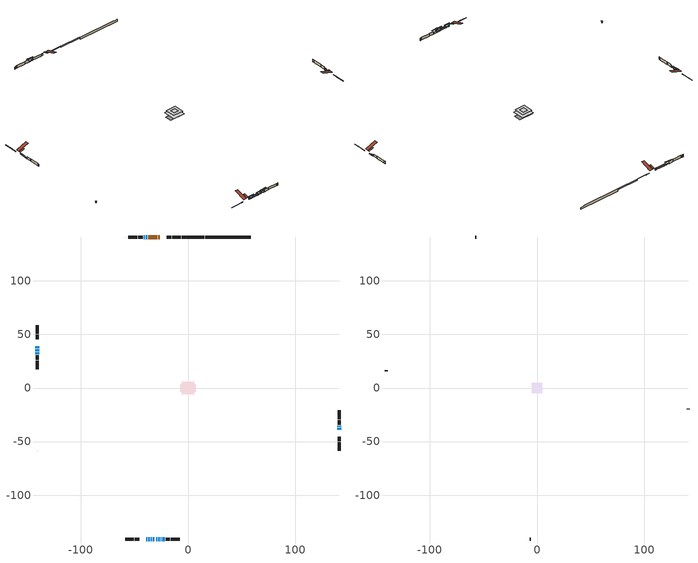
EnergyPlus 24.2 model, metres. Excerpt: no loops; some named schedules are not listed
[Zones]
conditioned space
 floor outside (Floor1 construction): -0.57,-0.57 -0.57,0.57 0.57,0.57 0.57,-0.57 z0.84
 floor adiabatic (Floor4 construction): -3.21,-3.21 -3.21,3.21 3.21,3.21 3.21,-3.21 z0.84
 floor adiabatic (AdiabaticFloorConstruction): -5.95,-5.95 -5.95,5.95 5.95,5.95 5.95,-5.95 z0.84
 floor foundation (Slab1 construction): -7.09,-3.51 -7.09,3.51 7.09,3.51 7.09,-3.51 z-1.73
 floor foundation (Slab2 construction): -3.21,-3.21 -3.21,3.21 3.21,3.21 3.21,-3.21 z0
 wall outside (RimJoist1 construction): -6.88,140.93 -14.83,140.93 / -58.38,-140.93 -50.43,-140.93 / -140.93,58.38 -140.93,50.43 / 140.93,-58.38 140.93,-50.43 z0.84:1.14
 wall outside (RimJoist2 construction): -15.75,140.93 -19.7,140.93 / -49.5,-140.93 -45.56,-140.93 / -140.93,49.5 -140.93,45.56 / 140.93,-49.5 140.93,-45.56 z0.84:1.14
 wall outside (AdiabaticWallConstruction 1): -26.48,140.93 -27.59,140.93 / -28.52,140.93 -37.23,140.93 z0.84:2.87
 wall outside (AdiabaticWallConstruction): -38.78,-140.93 -38.24,-140.93 / -30.57,-140.93 -30.39,-140.93 z0.84:2.06; -37.31,-140.93 -35.71,-140.93 / -25.29,-140.93 -24.76,-140.93 z0.84:1.73; 140.93,-38.78 140.93,-36.95 / -40.45,140.93 -41.42,140.93 z0.84:1.3; 140.93,-36.02 140.93,-35.2 z0.84:1.96; -38.15,140.93 -39.53,140.93 z0.84:1.68; -34.78,-140.93 -33.69,-140.93 z0.84:2.19; -32.76,-140.93 -31.49,-140.93 z0.84:2.67; -29.46,-140.93 -28.67,-140.93 z0.84:2.29; -27.75,-140.93 -26.22,-140.93 z0.84:1.45; -58.37,140.93 -58.75,140.55 / -140.93,-58.37 -140.55,-58.75 z0.84:2.24; -140.93,38.78 -140.93,36.89 / -140.93,35.97 -140.93,34.24 z0.84:2.26; -140.93,33.31 -140.93,31.53 z0.84:1.7; -23.83,-140.93 -21.8,-140.93 z0.84:2.47
 wall outside (Wall1 construction): -42.35,140.93 -46.41,140.93 / -20.87,-140.93 -16.81,-140.93 / -140.93,30.6 -140.93,26.54 / 140.93,-34.27 140.93,-30.21 z0.84:3.28
 wall outside (Wall2 construction): -47.34,140.93 -55.68,140.93 / -15.88,-140.93 -7.54,-140.93 / -140.93,25.61 -140.93,17.27 / 140.93,-29.29 140.93,-20.94 z0.84:3.28
 wall foundation (FoundationWall1 construction): 16.01,140.93,-1.73 16.01,140.93,0.56 54.14,140.93,0.56 54.14,140.93,0.24 58.38,140.93,0.24 58.38,140.93,-1.73
 wall foundation (FoundationWall2 construction): 15.08,140.93 -5.95,140.93 z0:0.84
 window (WindowConstruction 11): -38.78,-140.93 -38.24,-140.93 z0.84:2.06
 window (WindowConstruction 15): -37.31,-140.93 -35.71,-140.93 z0.84:1.73
 window (WindowConstruction 5): 140.93,-38.78 140.93,-36.95 z0.84:1.3
 window (WindowConstruction 6): 140.93,-36.02 140.93,-35.2 z0.84:1.96
 window (WindowConstruction 7): -38.16,140.93 -39.53,140.93 z0.84:1.68
 window (WindowConstruction 8): -34.78,-140.93 -33.69,-140.93 z0.84:2.19
 window (WindowConstruction 9): -32.76,-140.93 -31.5,-140.93 z0.84:2.67
 window (WindowConstruction 12): -30.57,-140.93 -30.39,-140.93 z0.84:2.06
 window (WindowConstruction 10): -29.46,-140.93 -28.67,-140.93 z0.84:2.29
 window (WindowConstruction 16): -40.46,140.93 -41.42,140.93 z0.84:1.3
 window (WindowConstruction 17): -27.74,-140.93 -26.22,-140.93 z0.84:1.45
 window (WindowConstruction 13): -25.29,-140.93 -24.76,-140.93 z0.84:1.73
 window (WindowConstruction): -58.38,140.93 -58.75,140.55 z0.84:2.24
 window (WindowConstruction 1): -140.93,-58.38 -140.55,-58.75 z0.84:2.24
 window (WindowConstruction 2): -140.93,38.78 -140.93,36.89 z0.84:2.26
 window (WindowConstruction 3): -140.93,35.97 -140.93,34.24 z0.84:2.26
 window (WindowConstruction 4): -140.93,33.31 -140.93,31.53 z0.84:1.7
 window (WindowConstruction 14): -23.83,-140.93 -21.8,-140.93 z0.84:2.46
 door (Door): -26.48,140.93 -27.59,140.93 z0.84:2.87
 door (Door 1): -28.52,140.93 -37.23,140.93 z0.84:2.87
 ceiling adiabatic (AdiabaticFloorConstruction): 5.95,-5.95 5.95,5.95 -5.95,5.95 -5.95,-5.95 z0.84
 roof outside (Roof2 construction): -25.55,140.93,3.28 -25.55,136.48,4.76 -24.38,136.48,4.76 -24.38,140.93,3.28; -39.7,-140.93,3.28 -39.7,-136.48,4.76 -40.88,-136.48,4.76 -40.88,-140.93,3.28; -140.93,39.7,3.28 -136.48,39.7,4.76 -136.48,40.88,4.76 -140.93,40.88,3.28; 140.93,-39.7,3.28 136.48,-39.7,4.76 136.48,-40.88,4.76 140.93,-40.88,3.28
attic - vented
 floor to conditioned space (Floor2 construction Reversed): -2.25,-2.25 -2.25,2.25 2.25,2.25 2.25,-2.25 z3.28
 floor to conditioned space (Floor3 construction Reversed): -5.02,-5.02 -5.02,5.02 5.02,5.02 5.02,-5.02 z3.28
 wall outside (Wall3 construction): -56.61,140.93 -57.45,140.93 / -6.61,-140.93 -5.77,-140.93 / -140.93,16.34 -140.93,15.51 / 140.93,-20.01 140.93,-19.18 z0.84:3.28
 roof outside (Roof1 construction): -23.45,140.93,3.28 -23.45,130.22,6.85 -20.63,130.22,6.85 -20.63,140.93,3.28; -41.81,-140.93,3.28 -41.81,-130.22,6.85 -44.63,-130.22,6.85 -44.63,-140.93,3.28; -140.93,41.81,3.28 -130.22,41.81,6.85 -130.22,44.63,6.85 -140.93,44.63,3.28; 140.93,-41.81,3.28 130.22,-41.81,6.85 130.22,-44.63,6.85 140.93,-44.63,3.28
shading: -37.94,-140.93 -39.07,-140.93 -39.07,-142.76 -37.94,-142.76 z2.36; -33.58,-140.93 -39.44,-140.93 -39.44,-141.54 -33.58,-141.54 z3.86; 140.93,-36.8 140.93,-38.92 141.54,-38.92 141.54,-36.8 z1.45; 140.93,-35.05 140.93,-36.17 141.54,-36.17 141.54,-35.05 z2.11; -39.68,140.93 -38.01,140.93 -38.01,141.54 -39.68,141.54 z1.83; -33.54,-140.93 -34.93,-140.93 -34.93,-141.54 -33.54,-141.54 z2.34; -31.35,-140.93 -32.91,-140.93 -32.91,-141.54 -31.35,-141.54 z2.82; -30.09,-140.93 -30.87,-140.93 -30.87,-142.76 -30.09,-142.76 z2.36; -28.52,-140.93 -29.61,-140.93 -29.61,-141.54 -28.52,-141.54 z2.44; -44.16,140.93 -37.72,140.93 -37.72,141.54 -44.16,141.54 z4.04; -23.48,-140.93 -30.49,-140.93 -30.49,-141.54 -23.48,-141.54 z4.19; -23.85,-140.93 -26.2,-140.93 -26.2,-141.84 -23.85,-141.84 z2.64; -58.96,140.34 -58.16,141.14 -58.38,141.35 -59.18,140.55 z2.53; -140.34,-58.96 -141.14,-58.16 -141.35,-58.38 -140.55,-59.18 z2.53; -140.93,36.75 -140.93,38.92 -141.54,38.92 -141.54,36.75 z2.41; -140.93,33.94 -140.93,36.26 -141.23,36.26 -141.23,33.94 z2.56; -140.93,31.38 -140.93,33.46 -141.54,33.46 -141.54,31.38 z1.85; -19.67,-140.93 -25.96,-140.93 -25.96,-141.54 -19.67,-141.54 z4.6
[Building]
Building 1: Terrain=Suburbs
[Site:Location]
Edmonton Intl AP_AB: Latitude {deg}=53.31; Longitude {deg}=-113.58; Time Zone {hr}=-7; Elevation {m}=723; Keep Site Location Information=Yes
[Site:GroundTemperature:Shallow]
-1.56185, -3.61833, -3.78302, -2.80711, 1.11059, 5.01004, 8.39065, 10.5322, 10.7141, 8.97234, 5.67794, 1.89811
[Site:WaterMainsTemperature]
Calculation Method=Schedule; Temperature Schedule=mains temperature schedule
[Material] Roughness=Rough; Thermal Absorptance=0.9
Name | Thickness {m} | Conductivity {W/m-K} | Density {kg/m3} | Specific Heat {J/kg-K} | Solar Absorptance | Visible Absorptance
asphalt or fiberglass shingles | 0.00635 | 0.162714 | 1121.4 | 1465.45 | 0.4 | 0.4
ceiling loosefill ins | 0.254 | 0.0480833 | 16.02 | 1046.75 | 0.7 | 0.7
ceiling loosefill ins 1 | 0.169333 | 0.0480833 | 16.02 | 1046.75 | 0.7 | 0.7
ceiling stud and cavity | 0.1397 | 0.149692 | 65.682 | 1177.47 | 0.7 | 0.7
ceiling stud and cavity 1 | 0.1397 | 0.183226 | 65.682 | 1177.47 | 0.7 | 0.7
concrete 4.0 in. | 0.1016 | 1.803125 | 2242.8 | 837.4 | 0.7 | 0.7
concrete 8.0 in. | 0.2032 | 1.803125 | 2242.8 | 837.4 | 0.7 | 0.7
door material | 0.04445 | 0.053851 | 512.64 | 1214.23 | 0.7 | 0.7
door material 1 | 0.04445 | 0.0639163 | 512.64 | 1214.23 | 0.7 | 0.7
exterior vertical ins | 0.0262499 | 0.029427 | 32.04 | 1214.23 | 0.7 | 0.7
exterior vertical ins 1 | 0.0423339 | 0.029427 | 32.04 | 1214.23 | 0.7 | 0.7
floor covering | 0.0127 | 0.0433444 | 54.468 | 1339.84 | 0.6 | 0.6
floor covering 1 | 0.0127 | 9.015625 | 54.468 | 1339.84 | 0.6 | 0.6
floor rigid ins; rim joist rigid ins | 0.051816 | 0.029427 | 32.04 | 1214.23 | 0.7 | 0.7
floor rigid ins 1; wall rigid ins | 0.512978 | 0.029427 | 32.04 | 1214.23 | 0.7 | 0.7
floor stud and cavity | 0.1397 | 0.35546 | 92.3553 | 1139.71 | 0.7 | 0.7
floor stud and cavity 1 | 0.0889 | 0.621767 | 50.32683 | 1063.81 | 0.7 | 0.7
floor stud and cavity 2 | 0.1397 | 1.75129 | 37.0049 | 1207.88 | 0.7 | 0.7
furniture material conditioned space 1 | 0.1524 | 0.115458 | 640.8 | 1214.23 | 0.6 | 0.6
gypsum board | 0.0127 | 0.160291 | 801 | 837.4 | 0.6 | 0.6
gypsum board 1 | 0.0127 | 0.160291 | 801 | 837.4 | 0.7 | 0.7
osb sheathing 0.5 in. | 0.0127 | 0.115458 | 512.64 | 1214.23 | 0.7 | 0.7
osb sheathing 0.75 in. | 0.01905 | 0.115458 | 512.64 | 1214.23 | 0.7 | 0.7
osb sheathing 2.0 in. | 0.0508 | 0.115458 | 512.64 | 1214.23 | 0.7 | 0.7
rim joist stud and cavity | 0.0508 | 0.0332151 | 125.044 | 1163.47 | 0.6 | 0.6
rim joist stud and cavity 1 | 0.0508 | 0.538449 | 125.044 | 1163.47 | 0.6 | 0.6
roof rigid ins | 0.103632 | 0.029427 | 32.04 | 1214.23 | 0.7 | 0.7
roof stud and cavity | 0.2032 | 0.454718 | 78.34581 | 1123.46 | 0.7 | 0.7
wall stud and cavity | 0.1397 | 0.102372 | 139.0536 | 1170.24 | 0.7 | 0.7
wall stud and cavity 1 | 0.1397 | 0.0966364 | 139.0536 | 1170.24 | 0.7 | 0.7
wall stud and cavity 2 | 0.0889 | 6.9971 | 50.32683 | 1063.81 | 0.6 | 0.6
wall stud and cavity 3 | 0.0889 | 0.380278 | 52.3479 | 1209.89 | 0.7 | 0.7
wall stud and cavity 4 | 0.0889 | 0.391764 | 83.0341 | 1211.67 | 0.7 | 0.7
wood siding | 0.0254 | 0.102417 | 544.68 | 1172.36 | 0.4 | 0.4
wood siding 1 | 0.00254 | 0.102417 | 544.68 | 1172.36 | 0.4 | 0.4
wood siding 2; wood siding 3; wood siding 4 | 0.0254 | 0.102417 | 544.68 | 1172.36 | 0.7 | 0.7
[WindowMaterial:SimpleGlazingSystem]
Name | U-Factor {W/m2-K} | Solar Heat Gain Coefficient
WindowMaterial | 2.26666 | 0.48
WindowMaterial 1 | 2.13833 | 0.6
WindowMaterial 10 | 2.15367 | 0.57
WindowMaterial 11 | 2.31208 | 0.37
WindowMaterial 12 | 2.16559 | 0.55
WindowMaterial 13 | 2.09859 | 0.62
WindowMaterial 14 | 7.673817 | 0.67
WindowMaterial 15 | 7.28317 | 0.72
WindowMaterial 2 | 2.08155 | 0.64
WindowMaterial 3 | 2.1054 | 0.62
WindowMaterial 4 | 2.15991 | 0.56
WindowMaterial 5 | 2.22067 | 0.52
WindowMaterial 6 | 2.24054 | 0.51
WindowMaterial 7 | 2.10143 | 0.62
WindowMaterial 8 | 2.225776 | 0.52
WindowMaterial 9 | 2.20761 | 0.53
[Construction]
AdiabaticFloorConstruction: floor stud and cavity 2, floor rigid ins 1, osb sheathing 0.75 in., floor covering
AdiabaticWallConstruction: wood siding 3, wall rigid ins, wall stud and cavity 3, gypsum board
AdiabaticWallConstruction 1: wood siding 4, wall rigid ins, wall stud and cavity 3, gypsum board
Door: door material
Door 1: door material 1
Floor1 construction: floor stud and cavity, floor rigid ins, osb sheathing 0.75 in., floor covering
Floor2 construction Reversed: gypsum board, ceiling stud and cavity, ceiling loosefill ins
Floor3 construction Reversed: gypsum board, ceiling stud and cavity 1, ceiling loosefill ins 1
Floor4 construction: floor stud and cavity 1, floor covering 1
FoundationWall1 construction; FoundationWall2 construction: concrete 8.0 in., gypsum board 1
furniture construction conditioned space 1: furniture material conditioned space 1
PartitionWallConstruction: gypsum board, wall stud and cavity 4, gypsum board
RimJoist1 construction: wood siding 2, osb sheathing 2.0 in., rim joist stud and cavity
RimJoist2 construction: wood siding 2, rim joist rigid ins, osb sheathing 2.0 in., rim joist stud and cavity 1
Roof1 construction: asphalt or fiberglass shingles
Roof2 construction: asphalt or fiberglass shingles, roof rigid ins, osb sheathing 0.75 in., roof stud and cavity, gypsum board
Slab1 construction; Slab2 construction: concrete 4.0 in.
Wall1 construction: wood siding, osb sheathing 0.5 in., wall stud and cavity, gypsum board
Wall2 construction: wood siding, osb sheathing 0.5 in., wall stud and cavity 1, gypsum board
Wall3 construction: wood siding 1, wall stud and cavity 2
WindowConstruction; WindowConstruction 1: WindowMaterial
WindowConstruction 10: WindowMaterial 9
WindowConstruction 11: WindowMaterial 10
WindowConstruction 12: WindowMaterial 11
WindowConstruction 13; WindowConstruction 15: WindowMaterial 12
WindowConstruction 14: WindowMaterial 13
WindowConstruction 16: WindowMaterial 14
WindowConstruction 17: WindowMaterial 15
WindowConstruction 2: WindowMaterial 1
WindowConstruction 3: WindowMaterial 2
WindowConstruction 4: WindowMaterial 3
WindowConstruction 5: WindowMaterial 4
WindowConstruction 6: WindowMaterial 5
WindowConstruction 7: WindowMaterial 6
WindowConstruction 8: WindowMaterial 7
WindowConstruction 9: WindowMaterial 8
[Zone] Multiplier=1; Part of Total Floor Area=Yes
Name | Volume {m3}
attic - vented | 70.1151
conditioned space | 648
[Space]
Name | Zone | Volume {m3}
attic - vented 1 | attic - vented | 70.1151
conditioned space 1 | conditioned space | 648
[ZoneInfiltration:EffectiveLeakageArea]
infil attic - vented 1: Zone or Space=attic - vented 1; Schedule=Always On Discrete; Effective Air Leakage Area {cm2}=4207.3; Stack Coefficient=0.000417866; Wind Coefficient=1.38114e-05
[ZoneMixing]
whole house fan mix: Zone or Space=attic - vented; Schedule=Always On Continuous; Design Flow Rate Calculation Method=Flow/Zone; Design Flow Rate {m3/s}=0; Source Zone or Space=conditioned space
[SurfaceProperty:ExposedFoundationPerimeter] Exposed Perimeter Calculation Method=TotalExposedPerimeter
Name | Total Exposed Perimeter {m}
Slab1 | 42.367
Slab2 | 21.031
[InternalMass] Zone or ZoneList=conditioned space; Space or SpaceList=conditioned space 1
Name | Construction | Surface Area {m2}
furniture mass conditioned space 1 | furniture construction conditioned space 1 | 129.944
partition wall mass | PartitionWallConstruction | 283.659
[Lights]
interior lighting: Zone or ZoneList or Space or SpaceList=conditioned space 1; Schedule=interior lighting schedule; Design Level Calculation Method=LightingLevel; Lighting Level {W}=343.2; Return Air Fraction=0; Fraction Radiant=0.6; Fraction Visible=0.2; Fraction Replaceable=1
[People]
occupants: Zone or ZoneList or Space or SpaceList=conditioned space 1; Number of People Schedule=occupants schedule; Number of People Calculation Method=People; Number of People=3; Fraction Radiant=0.314171; Sensible Heat Fraction=0.56303; Activity Level Schedule=occupants activity schedule; Carbon Dioxide Generation Rate {m3/s-W}=0; Enable ASHRAE 55 Comfort Warnings=No; Mean Radiant Temperature Calculation Type=EnclosureAveraged
[ElectricEquipment] Zone or ZoneList or Space or SpaceList=conditioned space 1; Design Level Calculation Method=EquipmentLevel
Name | Schedule | Design Level {W} | Fraction Latent | Fraction Radiant | Fraction Lost
clothes dryer | clothes dryer schedule | 140.772 | 0.015 | 0.081 | 0.85
clothes washer | clothes washer schedule | 32.1985 | 0.03 | 0.162 | 0.7
cooking range | cooking range schedule | 215.147 | 0.08 | 0.432 | 0.2
dishwasher | dishwasher schedule | 66.8632 | 0.3 | 0.18 | 0.4
fridge | fridge schedule | 72.9452 | 0 | 0.6 | 0
mech vent bath fan 0 | mech vent bath fan 0 schedule | 50.2 | 0 | 0 | 1
mech vent bath fan 1 | mech vent bath fan 1 schedule | 50.2 | 0 | 0 | 1
mech vent bath fan 2 | mech vent bath fan 2 schedule | 50.2 | 0 | 0 | 1
mech vent house fan | mech vent house fan schedule | 0 | 0 | 0 | 1
mech vent house fan cfis | mech vent house fan cfis schedule | 0 | 0 | 0 | 0
mech vent range fan 0 | mech vent range fan 0 schedule | 57 | 0 | 0 | 1
misc plug loads | misc plug loads schedule | 494.7 | 0.045 | 0.513 | 0.1
whole house fan | Always On Discrete | 0 | 0 | 0 | 1
[OtherEquipment] Zone or ZoneList or Space or SpaceList=conditioned space 1; Design Level Calculation Method=EquipmentLevel
Name | Fuel Type | Schedule | Design Level {W} | Fraction Latent | Fraction Radiant | Fraction Lost
clothes dryer 1 | Electricity | clothes dryer schedule | 0 | 0.015 | 0.081 | 0.85
cooking range 1 | Electricity | cooking range schedule | 0 | 0.08 | 0.432 | 0.2
general water use latent | None | general water use schedule | 62.594 | 1 | 0 | 0
general water use sensible | None | general water use schedule | -61.6891 | 0 | 0.6 | 0
mech vent house fan latent load | None | Always On Discrete | 0 | 1 | 0 | 0
mech vent house fan sensible load | None | Always On Discrete | 0 | 0 | 0 | 0
water heater energy adjustment1 | NaturalGas | Always On Discrete | 0.01 | 0 | 0 | 1
[ZoneInfiltration:DesignFlowRate] Zone or ZoneList or Space or SpaceList=conditioned space 1; Schedule=Always On Discrete; Design Flow Rate Calculation Method=Flow/Zone; Design Flow Rate {m3/s}=0
infil flow; natural vent flow; whole house fan flow
[Foundation:Kiva] Initial Indoor Air Temperature {C}=18; Wall Depth Below Slab {m}=0.2032; Custom Block X Position 1 {m}=0.2159; Custom Block Z Position 1 {m}=0
Name | Wall Height Above Grade {m} | Custom Block Material Name 1 | Custom Block Depth 1 {m}
Foundation Kiva 1 | 0.559979 | exterior vertical ins | 2.28999
Foundation Kiva 2 | 0.839998 | exterior vertical ins 1 | 0.839998
[Foundation:Kiva:Settings]
Soil Conductivity {W/m-K}=0.849921; Soil Density {kg/m3}=1842.3; Soil Specific Heat {J/kg-K}=418.7; Ground Solar Absorptivity=0.9; Ground Thermal Absorptivity=0.9; Ground Surface Roughness {m}=0.03; Far-Field Width {m}=40; Deep-Ground Boundary Condition=ZeroFlux; Deep-Ground Depth {m}=40; Minimum Cell Dimension {m}=0.2; Maximum Cell Growth Coefficient=3; Simulation Timestep=Timestep
[Exterior:Lights]
exterior lighting: Schedule=exterior lighting schedule; Design Level {W}=75.6
[Schedule:Constant]
Name | Hourly Value
Always On Continuous; mech vent house fan schedule; mech vent house fan cfis schedule; Always On Discrete | 1
occupants activity schedule | 117.228
fridge schedule | 0
[Schedule:Week:Daily]
interior lighting schedule Week Rule - Jan1-Jan27: interior lighting schedule day, interior lighting schedule day, interior lighting schedule day, interior lighting schedule day, interior lighting schedule day, interior lighting schedule day, interior lighting schedule day, interior lighting schedule default day, interior lighting schedule default day, interior lighting schedule default day, interior lighting schedule default day, interior lighting schedule default day
interior lighting schedule Week Rule - Jan28-Feb3: interior lighting schedule day, interior lighting schedule day, interior lighting schedule day, interior lighting schedule day, interior lighting schedule day 1, interior lighting schedule day 1, interior lighting schedule day 1, interior lighting schedule default day, interior lighting schedule default day, interior lighting schedule default day, interior lighting schedule default day, interior lighting schedule default day
interior lighting schedule Week Rule - Feb4-Feb24: interior lighting schedule day 1, interior lighting schedule day 1, interior lighting schedule day 1, interior lighting schedule day 1, interior lighting schedule day 1, interior lighting schedule day 1, interior lighting schedule day 1, interior lighting schedule default day, interior lighting schedule default day, interior lighting schedule default day, interior lighting schedule default day, interior lighting schedule default day
interior lighting schedule Week Rule - Feb25-Mar3: interior lighting schedule day 1, interior lighting schedule day 1, interior lighting schedule day 1, interior lighting schedule day 1, interior lighting schedule day 2, interior lighting schedule day 2, interior lighting schedule day 2, interior lighting schedule default day, interior lighting schedule default day, interior lighting schedule default day, interior lighting schedule default day, interior lighting schedule default day
interior lighting schedule Week Rule - Mar4-Mar31: interior lighting schedule day 2, interior lighting schedule day 2, interior lighting schedule day 2, interior lighting schedule day 2, interior lighting schedule day 2, interior lighting schedule day 2, interior lighting schedule day 2, interior lighting schedule default day, interior lighting schedule default day, interior lighting schedule default day, interior lighting schedule default day, interior lighting schedule default day
interior lighting schedule Week Rule - Apr1-Apr28: interior lighting schedule day 3, interior lighting schedule day 3, interior lighting schedule day 3, interior lighting schedule day 3, interior lighting schedule day 3, interior lighting schedule day 3, interior lighting schedule day 3, interior lighting schedule default day, interior lighting schedule default day, interior lighting schedule default day, interior lighting schedule default day, interior lighting schedule default day
interior lighting schedule Week Rule - Apr29-May5: interior lighting schedule day 3, interior lighting schedule day 3, interior lighting schedule day 4, interior lighting schedule day 4, interior lighting schedule day 4, interior lighting schedule day 4, interior lighting schedule day 4, interior lighting schedule default day, interior lighting schedule default day, interior lighting schedule default day, interior lighting schedule default day, interior lighting schedule default day
interior lighting schedule Week Rule - May6-May26: interior lighting schedule day 4, interior lighting schedule day 4, interior lighting schedule day 4, interior lighting schedule day 4, interior lighting schedule day 4, interior lighting schedule day 4, interior lighting schedule day 4, interior lighting schedule default day, interior lighting schedule default day, interior lighting schedule default day, interior lighting schedule default day, interior lighting schedule default day
interior lighting schedule Week Rule - May27-Jun2: interior lighting schedule day 4, interior lighting schedule day 4, interior lighting schedule day 4, interior lighting schedule day 4, interior lighting schedule day 4, interior lighting schedule day 5, interior lighting schedule day 5, interior lighting schedule default day, interior lighting schedule default day, interior lighting schedule default day, interior lighting schedule default day, interior lighting schedule default day
interior lighting schedule Week Rule - Jun3-Jun30: interior lighting schedule day 5, interior lighting schedule day 5, interior lighting schedule day 5, interior lighting schedule day 5, interior lighting schedule day 5, interior lighting schedule day 5, interior lighting schedule day 5, interior lighting schedule default day, interior lighting schedule default day, interior lighting schedule default day, interior lighting schedule default day, interior lighting schedule default day
interior lighting schedule Week Rule - Jul1-Jul28: interior lighting schedule day 6, interior lighting schedule day 6, interior lighting schedule day 6, interior lighting schedule day 6, interior lighting schedule day 6, interior lighting schedule day 6, interior lighting schedule day 6, interior lighting schedule default day, interior lighting schedule default day, interior lighting schedule default day, interior lighting schedule default day, interior lighting schedule default day
interior lighting schedule Week Rule - Jul29-Aug4: interior lighting schedule day 6, interior lighting schedule day 6, interior lighting schedule day 6, interior lighting schedule day 7, interior lighting schedule day 7, interior lighting schedule day 7, interior lighting schedule day 7, interior lighting schedule default day, interior lighting schedule default day, interior lighting schedule default day, interior lighting schedule default day, interior lighting schedule default day
interior lighting schedule Week Rule - Aug5-Aug25: interior lighting schedule day 7, interior lighting schedule day 7, interior lighting schedule day 7, interior lighting schedule day 7, interior lighting schedule day 7, interior lighting schedule day 7, interior lighting schedule day 7, interior lighting schedule default day, interior lighting schedule default day, interior lighting schedule default day, interior lighting schedule default day, interior lighting schedule default day
interior lighting schedule Week Rule - Aug26-Sep1: interior lighting schedule day 7, interior lighting schedule day 7, interior lighting schedule day 7, interior lighting schedule day 7, interior lighting schedule day 7, interior lighting schedule day 7, interior lighting schedule day 8, interior lighting schedule default day, interior lighting schedule default day, interior lighting schedule default day, interior lighting schedule default day, interior lighting schedule default day
interior lighting schedule Week Rule - Sep2-Sep29: interior lighting schedule day 8, interior lighting schedule day 8, interior lighting schedule day 8, interior lighting schedule day 8, interior lighting schedule day 8, interior lighting schedule day 8, interior lighting schedule day 8, interior lighting schedule default day, interior lighting schedule default day, interior lighting schedule default day, interior lighting schedule default day, interior lighting schedule default day
interior lighting schedule Week Rule - Sep30-Oct6: interior lighting schedule day 8, interior lighting schedule day 9, interior lighting schedule day 9, interior lighting schedule day 9, interior lighting schedule day 9, interior lighting schedule day 9, interior lighting schedule day 9, interior lighting schedule default day, interior lighting schedule default day, interior lighting schedule default day, interior lighting schedule default day, interior lighting schedule default day
interior lighting schedule Week Rule - Oct7-Oct27: interior lighting schedule day 9, interior lighting schedule day 9, interior lighting schedule day 9, interior lighting schedule day 9, interior lighting schedule day 9, interior lighting schedule day 9, interior lighting schedule day 9, interior lighting schedule default day, interior lighting schedule default day, interior lighting schedule default day, interior lighting schedule default day, interior lighting schedule default day
interior lighting schedule Week Rule - Oct28-Nov3: interior lighting schedule day 9, interior lighting schedule day 9, interior lighting schedule day 9, interior lighting schedule day 9, interior lighting schedule day 10, interior lighting schedule day 10, interior lighting schedule day 10, interior lighting schedule default day, interior lighting schedule default day, interior lighting schedule default day, interior lighting schedule default day, interior lighting schedule default day
interior lighting schedule Week Rule - Nov4-Nov24: interior lighting schedule day 10, interior lighting schedule day 10, interior lighting schedule day 10, interior lighting schedule day 10, interior lighting schedule day 10, interior lighting schedule day 10, interior lighting schedule day 10, interior lighting schedule default day, interior lighting schedule default day, interior lighting schedule default day, interior lighting schedule default day, interior lighting schedule default day
interior lighting schedule Week Rule - Nov25-Dec1: interior lighting schedule day 10, interior lighting schedule day 10, interior lighting schedule day 10, interior lighting schedule day 10, interior lighting schedule day 10, interior lighting schedule day 10, interior lighting schedule day 11, interior lighting schedule default day, interior lighting schedule default day, interior lighting schedule default day, interior lighting schedule default day, interior lighting schedule default day
interior lighting schedule Week Rule - Dec2-Dec31: interior lighting schedule day 11, interior lighting schedule day 11, interior lighting schedule day 11, interior lighting schedule day 11, interior lighting schedule day 11, interior lighting schedule day 11, interior lighting schedule day 11, interior lighting schedule default day, interior lighting schedule default day, interior lighting schedule default day, interior lighting schedule default day, interior lighting schedule default day
occupants schedule Week Rule - Jan1-Dec31: occupants schedule day, occupants schedule day, occupants schedule day, occupants schedule day, occupants schedule day, occupants schedule day, occupants schedule day, occupants schedule default day, occupants schedule default day, occupants schedule default day, occupants schedule default day, occupants schedule default day
clothes dryer schedule Week Rule - Jan1-Dec31: clothes dryer schedule day, clothes dryer schedule day, clothes dryer schedule day, clothes dryer schedule day, clothes dryer schedule day, clothes dryer schedule day, clothes dryer schedule day, clothes dryer schedule default day, clothes dryer schedule default day, clothes dryer schedule default day, clothes dryer schedule default day, clothes dryer schedule default day
clothes washer schedule Week Rule - Jan1-Dec31: clothes washer schedule day, clothes washer schedule day, clothes washer schedule day, clothes washer schedule day, clothes washer schedule day, clothes washer schedule day, clothes washer schedule day, clothes washer schedule default day, clothes washer schedule default day, clothes washer schedule default day, clothes washer schedule default day, clothes washer schedule default day
cooking range schedule Week Rule - Jan1-Dec31: cooking range schedule day, cooking range schedule day, cooking range schedule day, cooking range schedule day, cooking range schedule day, cooking range schedule day, cooking range schedule day, cooking range schedule default day, cooking range schedule default day, cooking range schedule default day, cooking range schedule default day, cooking range schedule default day
dishwasher schedule Week Rule - Jan1-Dec31: dishwasher schedule day, dishwasher schedule day, dishwasher schedule day, dishwasher schedule day, dishwasher schedule day, dishwasher schedule day, dishwasher schedule day, dishwasher schedule default day, dishwasher schedule default day, dishwasher schedule default day, dishwasher schedule default day, dishwasher schedule default day
mech vent bath fan 0 schedule Week Rule - Jan1-Dec31: mech vent bath fan 0 schedule day, mech vent bath fan 0 schedule day, mech vent bath fan 0 schedule day, mech vent bath fan 0 schedule day, mech vent bath fan 0 schedule day, mech vent bath fan 0 schedule day, mech vent bath fan 0 schedule day, mech vent bath fan 0 schedule default day, mech vent bath fan 0 schedule default day, mech vent bath fan 0 schedule default day, mech vent bath fan 0 schedule default day, mech vent bath fan 0 schedule default day
mech vent bath fan 1 schedule Week Rule - Jan1-Dec31: mech vent bath fan 1 schedule day, mech vent bath fan 1 schedule day, mech vent bath fan 1 schedule day, mech vent bath fan 1 schedule day, mech vent bath fan 1 schedule day, mech vent bath fan 1 schedule day, mech vent bath fan 1 schedule day, mech vent bath fan 1 schedule default day, mech vent bath fan 1 schedule default day, mech vent bath fan 1 schedule default day, mech vent bath fan 1 schedule default day, mech vent bath fan 1 schedule default day
mech vent bath fan 2 schedule Week Rule - Jan1-Dec31: mech vent bath fan 2 schedule day, mech vent bath fan 2 schedule day, mech vent bath fan 2 schedule day, mech vent bath fan 2 schedule day, mech vent bath fan 2 schedule day, mech vent bath fan 2 schedule day, mech vent bath fan 2 schedule day, mech vent bath fan 2 schedule default day, mech vent bath fan 2 schedule default day, mech vent bath fan 2 schedule default day, mech vent bath fan 2 schedule default day, mech vent bath fan 2 schedule default day
mech vent range fan 0 schedule Week Rule - Jan1-Dec31: mech vent range fan 0 schedule day, mech vent range fan 0 schedule day, mech vent range fan 0 schedule day, mech vent range fan 0 schedule day, mech vent range fan 0 schedule day, mech vent range fan 0 schedule day, mech vent range fan 0 schedule day, mech vent range fan 0 schedule default day, mech vent range fan 0 schedule default day, mech vent range fan 0 schedule default day, mech vent range fan 0 schedule default day, mech vent range fan 0 schedule default day
misc plug loads schedule Week Rule - Jan1-Dec31: misc plug loads schedule day, misc plug loads schedule day, misc plug loads schedule day, misc plug loads schedule day, misc plug loads schedule day, misc plug loads schedule day, misc plug loads schedule day, misc plug loads schedule default day, misc plug loads schedule default day, misc plug loads schedule default day, misc plug loads schedule default day, misc plug loads schedule default day
general water use schedule Week Rule - Jan1-Dec31: general water use schedule day, general water use schedule day, general water use schedule day, general water use schedule day, general water use schedule day, general water use schedule day, general water use schedule day, general water use schedule default day, general water use schedule default day, general water use schedule default day, general water use schedule default day, general water use schedule default day
exterior lighting schedule Week Rule - Jan1-Jan27: exterior lighting schedule day, exterior lighting schedule day, exterior lighting schedule day, exterior lighting schedule day, exterior lighting schedule day, exterior lighting schedule day, exterior lighting schedule day, exterior lighting schedule default day, exterior lighting schedule default day, exterior lighting schedule default day, exterior lighting schedule default day, exterior lighting schedule default day
[Schedule:Year]
interior lighting schedule: interior lighting schedule Week Rule - Jan1-Jan27, 1, 1, 1, 27, interior lighting schedule Week Rule - Jan28-Feb3, 1, 28, 2, 3, interior lighting schedule Week Rule - Feb4-Feb24, 2, 4, 2, 24, interior lighting schedule Week Rule - Feb25-Mar3, 2, 25, 3, 3, interior lighting schedule Week Rule - Mar4-Mar31, 3, 4, 3, 31, interior lighting schedule Week Rule - Apr1-Apr28, 4, 1, 4, 28, interior lighting schedule Week Rule - Apr29-May5, 4, 29, 5, 5, interior lighting schedule Week Rule - May6-May26, 5, 6, 5, 26, interior lighting schedule Week Rule - May27-Jun2, 5, 27, 6, 2, interior lighting schedule Week Rule - Jun3-Jun30, 6, 3, 6, 30, interior lighting schedule Week Rule - Jul1-Jul28, 7, 1, 7, 28, interior lighting schedule Week Rule - Jul29-Aug4, 7, 29, 8, 4, interior lighting schedule Week Rule - Aug5-Aug25, 8, 5, 8, 25, interior lighting schedule Week Rule - Aug26-Sep1, 8, 26, 9, 1, interior lighting schedule Week Rule - Sep2-Sep29, 9, 2, 9, 29, interior lighting schedule Week Rule - Sep30-Oct6, 9, 30, 10, 6, interior lighting schedule Week Rule - Oct7-Oct27, 10, 7, 10, 27, interior lighting schedule Week Rule - Oct28-Nov3, 10, 28, 11, 3, interior lighting schedule Week Rule - Nov4-Nov24, 11, 4, 11, 24, interior lighting schedule Week Rule - Nov25-Dec1, 11, 25, 12, 1, interior lighting schedule Week Rule - Dec2-Dec31, 12, 2, 12, 31
occupants schedule: occupants schedule Week Rule - Jan1-Dec31, 1, 1, 12, 31
clothes dryer schedule: clothes dryer schedule Week Rule - Jan1-Dec31, 1, 1, 12, 31
clothes washer schedule: clothes washer schedule Week Rule - Jan1-Dec31, 1, 1, 12, 31
cooking range schedule: cooking range schedule Week Rule - Jan1-Dec31, 1, 1, 12, 31
dishwasher schedule: dishwasher schedule Week Rule - Jan1-Dec31, 1, 1, 12, 31
mech vent bath fan 0 schedule: mech vent bath fan 0 schedule Week Rule - Jan1-Dec31, 1, 1, 12, 31
mech vent bath fan 1 schedule: mech vent bath fan 1 schedule Week Rule - Jan1-Dec31, 1, 1, 12, 31
mech vent bath fan 2 schedule: mech vent bath fan 2 schedule Week Rule - Jan1-Dec31, 1, 1, 12, 31
mech vent range fan 0 schedule: mech vent range fan 0 schedule Week Rule - Jan1-Dec31, 1, 1, 12, 31
misc plug loads schedule: misc plug loads schedule Week Rule - Jan1-Dec31, 1, 1, 12, 31
general water use schedule: general water use schedule Week Rule - Jan1-Dec31, 1, 1, 12, 31
exterior lighting schedule: exterior lighting schedule Week Rule - Jan1-Jan27, 1, 1, 1, 27, exterior lighting schedule Week Rule - Jan28-Feb3, 1, 28, 2, 3, exterior lighting schedule Week Rule - Feb4-Feb24, 2, 4, 2, 24, exterior lighting schedule Week Rule - Feb25-Mar3, 2, 25, 3, 3, exterior lighting schedule Week Rule - Mar4-Mar31, 3, 4, 3, 31, exterior lighting schedule Week Rule - Apr1-Apr28, 4, 1, 4, 28, exterior lighting schedule Week Rule - Apr29-May5, 4, 29, 5, 5, exterior lighting schedule Week Rule - May6-May26, 5, 6, 5, 26, exterior lighting schedule Week Rule - May27-Jun2, 5, 27, 6, 2, exterior lighting schedule Week Rule - Jun3-Jun30, 6, 3, 6, 30, exterior lighting schedule Week Rule - Jul1-Jul28, 7, 1, 7, 28, exterior lighting schedule Week Rule - Jul29-Aug4, 7, 29, 8, 4, exterior lighting schedule Week Rule - Aug5-Aug25, 8, 5, 8, 25, exterior lighting schedule Week Rule - Aug26-Sep1, 8, 26, 9, 1, exterior lighting schedule Week Rule - Sep2-Sep29, 9, 2, 9, 29, exterior lighting schedule Week Rule - Sep30-Oct6, 9, 30, 10, 6, exterior lighting schedule Week Rule - Oct7-Oct27, 10, 7, 10, 27, exterior lighting schedule Week Rule - Oct28-Nov3, 10, 28, 11, 3, exterior lighting schedule Week Rule - Nov4-Nov24, 11, 4, 11, 24, exterior lighting schedule Week Rule - Nov25-Dec1, 11, 25, 12, 1, exterior lighting schedule Week Rule - Dec2-Dec31, 12, 2, 12, 31
[Schedule:Compact]
mains temperature schedule: Through: 01/01, For: AllDays, Until: 24:00, 3.97167, Through: 01/02, For: AllDays, Until: 24:00, 3.90778, Through: 01/03, For: AllDays, Until: 24:00, 3.84556, Through: 01/04, For: AllDays, Until: 24:00, 3.78389, Through: 01/05, For: AllDays, Until: 24:00, 3.72278, Through: 01/06, For: AllDays, Until: 24:00, 3.66278, Through: 01/07, For: AllDays, Until: 24:00, 3.60389, Through: 01/08, For: AllDays, Until: 24:00, 3.54556, Through: 01/09, For: AllDays, Until: 24:00, 3.48833, Through: 01/10, For: AllDays, Until: 24:00, 3.43167, Through: 01/11, For: AllDays, Until: 24:00, 3.37611, Through: 01/12, For: AllDays, Until: 24:00, 3.32167, Through: 01/13, For: AllDays, Until: 24:00, 3.26833, Through: 01/14, For: AllDays, Until: 24:00, 3.21556, Through: 01/15, For: AllDays, Until: 24:00, 3.16444, Through: 01/16, For: AllDays, Until: 24:00, 3.11389, Through: 01/17, For: AllDays, Until: 24:00, 3.06444, Through: 01/18, For: AllDays, Until: 24:00, 3.01611, Through: 01/19, For: AllDays, Until: 24:00, 2.96889, Through: 01/20, For: AllDays, Until: 24:00, 2.92278, Through: 01/21, For: AllDays, Until: 24:00, 2.87722, Through: 01/22, For: AllDays, Until: 24:00, 2.83333, Through: 01/23, For: AllDays, Until: 24:00, 2.79056, Through: 01/24, For: AllDays, Until: 24:00, 2.74889, Through: 01/25, For: AllDays, Until: 24:00, 2.70833, Through: 01/26, For: AllDays, Until: 24:00, 2.66889, Through: 01/27, For: AllDays, Until: 24:00, 2.63056, Through: 01/28, For: AllDays, Until: 24:00, 2.59333, Through: 01/29, For: AllDays, Until: 24:00, 2.55778, Through: 01/30, For: AllDays, Until: 24:00, 2.52278, Through: 01/31, For: AllDays, Until: 24:00, 2.48944, Through: 02/01, For: AllDays, Until: 24:00, 2.45722, Through: 02/02, For: AllDays, Until: 24:00, 2.42611, Through: 02/03, For: AllDays, Until: 24:00, 2.39667, Through: 02/04, For: AllDays, Until: 24:00, 2.36833, Through: 02/05, For: AllDays, Until: 24:00, 2.34111, Through: 02/06, For: AllDays, Until: 24:00, 2.315, Through: 02/07, For: AllDays, Until: 24:00, 2.29056, Through: 02/08, For: AllDays, Until: 24:00, 2.26722, Through: 02/09, For: AllDays, Until: 24:00, 2.245, Through: 02/10, For: AllDays, Until: 24:00, 2.22444, Through: 02/11, For: AllDays, Until: 24:00, 2.20444, Through: 02/12, For: AllDays, Until: 24:00, 2.18667, Through: 02/13, For: AllDays, Until: 24:00, 2.17, Through: 02/14, For: AllDays, Until: 24:00, 2.15444, Through: 02/15, For: AllDays, Until: 24:00, 2.14, Through: 02/16, For: AllDays, Until: 24:00, 2.12722, Through: 02/17, For: AllDays, Until: 24:00, 2.11556, Through: 02/18, For: AllDays, Until: 24:00, 2.10556, Through: 02/19, For: AllDays, Until: 24:00, 2.09667, Through: 02/20, For: AllDays, Until: 24:00, 2.08889, Through: 02/21, For: AllDays, Until: 24:00, 2.08278, Through: 02/22, For: AllDays, Until: 24:00, 2.07833, Through: 02/23, For: AllDays, Until: 24:00, 2.07444, Through: 02/24, For: AllDays, Until: 24:00, 2.07278, Through: 02/25, For: AllDays, Until: 24:00, 2.07167, Through: 02/26, For: AllDays, Until: 24:00, 2.07222, Through: 02/27, For: AllDays, Until: 24:00, 2.07444, Through: 02/28, For: AllDays, Until: 24:00, 2.07778, Through: 03/01, For: AllDays, Until: 24:00, 2.08222, Through: 03/02, For: AllDays, Until: 24:00, 2.08833, Through: 03/03, For: AllDays, Until: 24:00, 2.09556, Through: 03/04, For: AllDays, Until: 24:00, 2.10444, Through: 03/05, For: AllDays, Until: 24:00, 2.11444, Through: 03/06, For: AllDays, Until: 24:00, 2.12556, Through: 03/07, For: AllDays, Until: 24:00, 2.13833, Through: 03/08, For: AllDays, Until: 24:00, 2.15278, Through: 03/09, For: AllDays, Until: 24:00, 2.16778, Through: 03/10, For: AllDays, Until: 24:00, 2.18444, Through: 03/11, For: AllDays, Until: 24:00, 2.20278, Through: 03/12, For: AllDays, Until: 24:00, 2.22167, Through: 03/13, For: AllDays, Until: 24:00, 2.24278, Through: 03/14, For: AllDays, Until: 24:00, 2.26444, Through: 03/15, For: AllDays, Until: 24:00, 2.28778, Through: 03/16, For: AllDays, Until: 24:00, 2.31222, Through: 03/17, For: AllDays, Until: 24:00, 2.33778, Through: 03/18, For: AllDays, Until: 24:00, 2.365, Through: 03/19, For: AllDays, Until: 24:00, 2.39333, Through: 03/20, For: AllDays, Until: 24:00, 2.42278, Through: 03/21, For: AllDays, Until: 24:00, 2.45389, Through: 03/22, For: AllDays, Until: 24:00, 2.48611, Through: 03/23, For: AllDays, Until: 24:00, 2.51889, Through: 03/24, For: AllDays, Until: 24:00, 2.55389, Through: 03/25, For: AllDays, Until: 24:00, 2.58944, Through: 03/26, For: AllDays, Until: 24:00, 2.62611, Through: 03/27, For: AllDays, Until: 24:00, 2.66444, Through: 03/28, For: AllDays, Until: 24:00, 2.70389, Through: 03/29, For: AllDays, Until: 24:00, 2.74389, Through: 03/30, For: AllDays, Until: 24:00, 2.78556, Through: 03/31, For: AllDays, Until: 24:00, 2.82833, Through: 04/01, For: AllDays, Until: 24:00, 2.87222, Through: 04/02, For: AllDays, Until: 24:00, 2.91722, Through: 04/03, For: AllDays, Until: 24:00, 2.96333, Through: 04/04, For: AllDays, Until: 24:00, 3.01056, Through: 04/05, For: AllDays, Until: 24:00, 3.05889, Through: 04/06, For: AllDays, Until: 24:00, 3.10833, Through: 04/07, For: AllDays, Until: 24:00, 3.15833, Through: 04/08, For: AllDays, Until: 24:00, 3.21, Through: 04/09, For: AllDays, Until: 24:00, 3.26222, Through: 04/10, For: AllDays, Until: 24:00, 3.31556, Through: 04/11, For: AllDays, Until: 24:00, 3.37, Through: 04/12, For: AllDays, Until: 24:00, 3.42556, Through: 04/13, For: AllDays, Until: 24:00, 3.48167, Through: 04/14, For: AllDays, Until: 24:00, 3.53889, Through: 04/15, For: AllDays, Until: 24:00, 3.59722, Through: 04/16, For: AllDays, Until: 24:00, 3.65611, Through: 04/17, For: AllDays, Until: 24:00, 3.71611, Through: 04/18, For: AllDays, Until: 24:00, 3.77667, Through: 04/19, For: AllDays, Until: 24:00, 3.83833, Through: 04/20, For: AllDays, Until: 24:00, 3.90111, Through: 04/21, For: AllDays, Until: 24:00, 3.96444, Through: 04/22, For: AllDays, Until: 24:00, 4.02833, Through: 04/23, For: AllDays, Until: 24:00, 4.09333, Through: 04/24, For: AllDays, Until: 24:00, 4.15889, Through: 04/25, For: AllDays, Until: 24:00, 4.225, Through: 04/26, For: AllDays, Until: 24:00, 4.29222, Through: 04/27, For: AllDays, Until: 24:00, 4.36, Through: 04/28, For: AllDays, Until: 24:00, 4.42833, Through: 04/29, For: AllDays, Until: 24:00, 4.49722, Through: 04/30, For: AllDays, Until: 24:00, 4.56667, Through: 05/01, For: AllDays, Until: 24:00, 4.63722, Through: 05/02, For: AllDays, Until: 24:00, 4.70833, Through: 05/03, For: AllDays, Until: 24:00, 4.77944, Through: 05/04, For: AllDays, Until: 24:00, 4.85167, Through: 05/05, For: AllDays, Until: 24:00, 4.92389, Through: 05/06, For: AllDays, Until: 24:00, 4.99722, Through: 05/07, For: AllDays, Until: 24:00, 5.07056, Through: 05/08, For: AllDays, Until: 24:00, 5.145, Through: 05/09, For: AllDays, Until: 24:00, 5.21944, Through: 05/10, For: AllDays, Until: 24:00, 5.29389, Through: 05/11, For: AllDays, Until: 24:00, 5.36944, Through: 05/12, For: AllDays, Until: 24:00, 5.445, Through: 05/13, For: AllDays, Until: 24:00, 5.52111, Through: 05/14, For: AllDays, Until: 24:00, 5.59722, Through: 05/15, For: AllDays, Until: 24:00, 5.67389, Through: 05/16, For: AllDays, Until: 24:00, 5.75056, Through: 05/17, For: AllDays, Until: 24:00, 5.82778, Through: 05/18, For: AllDays, Until: 24:00, 5.90556, Through: 05/19, For: AllDays, Until: 24:00, 5.98278, Through: 05/20, For: AllDays, Until: 24:00, 6.06056, Through: 05/21, For: AllDays, Until: 24:00, 6.13889, Through: 05/22, For: AllDays, Until: 24:00, 6.21667, Through: 05/23, For: AllDays, Until: 24:00, 6.295, Through: 05/24, For: AllDays, Until: 24:00, 6.37333, Through: 05/25, For: AllDays, Until: 24:00, 6.45222, Through: 05/26, For: AllDays, Until: 24:00, 6.53056, Through: 05/27, For: AllDays, Until: 24:00, 6.60889, Through: 05/28, For: AllDays, Until: 24:00, 6.68778, Through: 05/29, For: AllDays, Until: 24:00, 6.76611, Through: 05/30, For: AllDays, Until: 24:00, 6.84444, Through: 05/31, For: AllDays, Until: 24:00, 6.92278, Through: 06/01, For: AllDays, Until: 24:00, 7.00111, Through: 06/02, For: AllDays, Until: 24:00, 7.07944, Through: 06/03, For: AllDays, Until: 24:00, 7.15778, Through: 06/04, For: AllDays, Until: 24:00, 7.23556, Through: 06/05, For: AllDays, Until: 24:00, 7.31333, Through: 06/06, For: AllDays, Until: 24:00, 7.39056, Through: 06/07, For: AllDays, Until: 24:00, 7.46833, Through: 06/08, For: AllDays, Until: 24:00, 7.545, Through: 06/09, For: AllDays, Until: 24:00, 7.62222, Through: 06/10, For: AllDays, Until: 24:00, 7.69833, Through: 06/11, For: AllDays, Until: 24:00, 7.775, Through: 06/12, For: AllDays, Until: 24:00, 7.85056, Through: 06/13, For: AllDays, Until: 24:00, 7.92611, Through: 06/14, For: AllDays, Until: 24:00, 8.00111, Through: 06/15, For: AllDays, Until: 24:00, 8.07611, Through: 06/16, For: AllDays, Until: 24:00, 8.15056, Through: 06/17, For: AllDays, Until: 24:00, 8.22389, Through: 06/18, For: AllDays, Until: 24:00, 8.29778, Through: 06/19, For: AllDays, Until: 24:00, 8.37056, Through: 06/20, For: AllDays, Until: 24:00, 8.44278, Through: 06/21, For: AllDays, Until: 24:00, 8.51444, Through: 06/22, For: AllDays, Until: 24:00, 8.58611, Through: 06/23, For: AllDays, Until: 24:00, 8.65667, Through: 06/24, For: AllDays, Until: 24:00, 8.72667, Through: 06/25, For: AllDays, Until: 24:00, 8.79611, Through: 06/26, For: AllDays, Until: 24:00, 8.865, Through: 06/27, For: AllDays, Until: 24:00, 8.93333, Through: 06/28, For: AllDays, Until: 24:00, 9.00056, Through: 06/29, For: AllDays, Until: 24:00, 9.06778, Through: 06/30, For: AllDays, Until: 24:00, 9.13333, Through: 07/01, For: AllDays, Until: 24:00, 9.19889, Through: 07/02, For: AllDays, Until: 24:00, 9.26333, Through: 07/03, For: AllDays, Until: 24:00, 9.32722, Through: 07/04, For: AllDays, Until: 24:00, 9.39056, Through: 07/05, For: AllDays, Until: 24:00, 9.45278, Through: 07/06, For: AllDays, Until: 24:00, 9.51389, Through: 07/07, For: AllDays, Until: 24:00, 9.57444, Through: 07/08, For: AllDays, Until: 24:00, 9.63389, Through: 07/09, For: AllDays, Until: 24:00, 9.69278, Through: 07/10, For: AllDays, Until: 24:00, 9.75056, Through: 07/11, For: AllDays, Until: 24:00, 9.80778, Through: 07/12, For: AllDays, Until: 24:00, 9.86333, Through: 07/13, For: AllDays, Until: 24:00, 9.91833, Through: 07/14, For: AllDays, Until: 24:00, 9.97278, Through: 07/15, For: AllDays, Until: 24:00, 10.0256, Through: 07/16, For: AllDays, Until: 24:00, 10.0778, Through: 07/17, For: AllDays, Until: 24:00, 10.1289, Through: 07/18, For: AllDays, Until: 24:00, 10.1789, Through: 07/19, For: AllDays, Until: 24:00, 10.2278, Through: 07/20, For: AllDays, Until: 24:00, 10.2756, Through: 07/21, For: AllDays, Until: 24:00, 10.3222, Through: 07/22, For: AllDays, Until: 24:00, 10.3683, Through: 07/23, For: AllDays, Until: 24:00, 10.4128, Through: 07/24, For: AllDays, Until: 24:00, 10.4561, Through: 07/25, For: AllDays, Until: 24:00, 10.4989, Through: 07/26, For: AllDays, Until: 24:00, 10.54, Through: 07/27, For: AllDays, Until: 24:00, 10.58, Through: 07/28, For: AllDays, Until: 24:00, 10.6189, Through: 07/29, For: AllDays, Until: 24:00, 10.6567, Through: 07/30, For: AllDays, Until: 24:00, 10.6928, Through: 07/31, For: AllDays, Until: 24:00, 10.7283, Through: 08/01, For: AllDays, Until: 24:00, 10.7622, Through: 08/02, For: AllDays, Until: 24:00, 10.7956, Through: 08/03, For: AllDays, Until: 24:00, 10.8272, Through: 08/04, For: AllDays, Until: 24:00, 10.8572, Through: 08/05, For: AllDays, Until: 24:00, 10.8867, Through: 08/06, For: AllDays, Until: 24:00, 10.9144, Through: 08/07, For: AllDays, Until: 24:00, 10.9411, Through: 08/08, For: AllDays, Until: 24:00, 10.9667, Through: 08/09, For: AllDays, Until: 24:00, 10.9906, Through: 08/10, For: AllDays, Until: 24:00, 11.0133, Through: 08/11, For: AllDays, Until: 24:00, 11.035, Through: 08/12, For: AllDays, Until: 24:00, 11.055, Through: 08/13, For: AllDays, Until: 24:00, 11.0739, Through: 08/14, For: AllDays, Until: 24:00, 11.0917, Through: 08/15, For: AllDays, Until: 24:00, 11.1078, Through: 08/16, For: AllDays, Until: 24:00, 11.1228, Through: 08/17, For: AllDays, Until: 24:00, 11.1361, Through: 08/18, For: AllDays, Until: 24:00, 11.1483, Through: 08/19, For: AllDays, Until: 24:00, 11.1594, Through: 08/20, For: AllDays, Until: 24:00, 11.1689, Through: 08/21, For: AllDays, Until: 24:00, 11.1772, Through: 08/22, For: AllDays, Until: 24:00, 11.1844, Through: 08/23, For: AllDays, Until: 24:00, 11.19, Through: 08/24, For: AllDays, Until: 24:00, 11.1939, Through: 08/25, For: AllDays, Until: 24:00, 11.1967, Through: 08/26, For: AllDays, Until: 24:00, 11.1983, Through: 08/27, For: AllDays, Until: 24:00, 11.1983, Through: 08/28, For: AllDays, Until: 24:00, 11.1972, Through: 08/29, For: AllDays, Until: 24:00, 11.195, Through: 08/30, For: AllDays, Until: 24:00, 11.1911, Through: 08/31, For: AllDays, Until: 24:00, 11.1856, Through: 09/01, For: AllDays, Until: 24:00, 11.1789, Through: 09/02, For: AllDays, Until: 24:00, 11.1711, Through: 09/03, For: AllDays, Until: 24:00, 11.1617, Through: 09/04, For: AllDays, Until: 24:00, 11.1511, Through: 09/05, For: AllDays, Until: 24:00, 11.1394, Through: 09/06, For: AllDays, Until: 24:00, 11.1261, Through: 09/07, For: AllDays, Until: 24:00, 11.1111, Through: 09/08, For: AllDays, Until: 24:00, 11.0956, Through: 09/09, For: AllDays, Until: 24:00, 11.0778, Through: 09/10, For: AllDays, Until: 24:00, 11.0594, Through: 09/11, For: AllDays, Until: 24:00, 11.0394, Through: 09/12, For: AllDays, Until: 24:00, 11.0183, Through: 09/13, For: AllDays, Until: 24:00, 10.9961, Through: 09/14, For: AllDays, Until: 24:00, 10.9722, Through: 09/15, For: AllDays, Until: 24:00, 10.9472, Through: 09/16, For: AllDays, Until: 24:00, 10.9206, Through: 09/17, For: AllDays, Until: 24:00, 10.8928, Through: 09/18, For: AllDays, Until: 24:00, 10.8639, Through: 09/19, For: AllDays, Until: 24:00, 10.8339, Through: 09/20, For: AllDays, Until: 24:00, 10.8028, Through: 09/21, For: AllDays, Until: 24:00, 10.77, Through: 09/22, For: AllDays, Until: 24:00, 10.7361, Through: 09/23, For: AllDays, Until: 24:00, 10.7011, Through: 09/24, For: AllDays, Until: 24:00, 10.665, Through: 09/25, For: AllDays, Until: 24:00, 10.6272, Through: 09/26, For: AllDays, Until: 24:00, 10.5889, Through: 09/27, For: AllDays, Until: 24:00, 10.5489, Through: 09/28, For: AllDays, Until: 24:00, 10.5078, Through: 09/29, For: AllDays, Until: 24:00, 10.4661, Through: 09/30, For: AllDays, Until: 24:00, 10.4228, Through: 10/01, For: AllDays, Until: 24:00, 10.3783, Through: 10/02, For: AllDays, Until: 24:00, 10.3328, Through: 10/03, For: AllDays, Until: 24:00, 10.2861, Through: 10/04, For: AllDays, Until: 24:00, 10.2383, Through: 10/05, For: AllDays, Until: 24:00, 10.19, Through: 10/06, For: AllDays, Until: 24:00, 10.14, Through: 10/07, For: AllDays, Until: 24:00, 10.0894, Through: 10/08, For: AllDays, Until: 24:00, 10.0372, Through: 10/09, For: AllDays, Until: 24:00, 9.98444, Through: 10/10, For: AllDays, Until: 24:00, 9.93056, Through: 10/11, For: AllDays, Until: 24:00, 9.87611, Through: 10/12, For: AllDays, Until: 24:00, 9.82, Through: 10/13, For: AllDays, Until: 24:00, 9.76333, Through: 10/14, For: AllDays, Until: 24:00, 9.70611, Through: 10/15, For: AllDays, Until: 24:00, 9.64722, Through: 10/16, For: AllDays, Until: 24:00, 9.58778, Through: 10/17, For: AllDays, Until: 24:00, 9.52778, Through: 10/18, For: AllDays, Until: 24:00, 9.46667, Through: 10/19, For: AllDays, Until: 24:00, 9.40444, Through: 10/20, For: AllDays, Until: 24:00, 9.34167, Through: 10/21, For: AllDays, Until: 24:00, 9.27778, Through: 10/22, For: AllDays, Until: 24:00, 9.21333, Through: 10/23, For: AllDays, Until: 24:00, 9.14833, Through: 10/24, For: AllDays, Until: 24:00, 9.08222, Through: 10/25, For: AllDays, Until: 24:00, 9.01556, Through: 10/26, For: AllDays, Until: 24:00, 8.94833, Through: 10/27, For: AllDays, Until: 24:00, 8.88056, Through: 10/28, For: AllDays, Until: 24:00, 8.81167, Through: 10/29, For: AllDays, Until: 24:00, 8.74222, Through: 10/30, For: AllDays, Until: 24:00, 8.67222, Through: 10/31, For: AllDays, Until: 24:00, 8.60167, Through: 11/01, For: AllDays, Until: 24:00, 8.53056, Through: 11/02, For: AllDays, Until: 24:00, 8.45889, Through: 11/03, For: AllDays, Until: 24:00, 8.38667, Through: 11/04, For: AllDays, Until: 24:00, 8.31389, Through: 11/05, For: AllDays, Until: 24:00, 8.24056, Through: 11/06, For: AllDays, Until: 24:00, 8.16667, Through: 11/07, For: AllDays, Until: 24:00, 8.09278, Through: 11/08, For: AllDays, Until: 24:00, 8.01833, Through: 11/09, For: AllDays, Until: 24:00, 7.94278, Through: 11/10, For: AllDays, Until: 24:00, 7.86778, Through: 11/11, For: AllDays, Until: 24:00, 7.79167, Through: 11/12, For: AllDays, Until: 24:00, 7.71556, Through: 11/13, For: AllDays, Until: 24:00, 7.63944, Through: 11/14, For: AllDays, Until: 24:00, 7.56222, Through: 11/15, For: AllDays, Until: 24:00, 7.48556, Through: 11/16, For: AllDays, Until: 24:00, 7.40833, Through: 11/17, For: AllDays, Until: 24:00, 7.33056, Through: 11/18, For: AllDays, Until: 24:00, 7.25278, Through: 11/19, For: AllDays, Until: 24:00, 7.175, Through: 11/20, For: AllDays, Until: 24:00, 7.09722, Through: 11/21, For: AllDays, Until: 24:00, 7.01889, Through: 11/22, For: AllDays, Until: 24:00, 6.94056, Through: 11/23, For: AllDays, Until: 24:00, 6.86222, Through: 11/24, For: AllDays, Until: 24:00, 6.78389, Through: 11/25, For: AllDays, Until: 24:00, 6.705, Through: 11/26, For: AllDays, Until: 24:00, 6.62667, Through: 11/27, For: AllDays, Until: 24:00, 6.54833, Through: 11/28, For: AllDays, Until: 24:00, 6.46944, Through: 11/29, For: AllDays, Until: 24:00, 6.39111, Through: 11/30, For: AllDays, Until: 24:00, 6.31278, Through: 12/01, For: AllDays, Until: 24:00, 6.23444, Through: 12/02, For: AllDays, Until: 24:00, 6.15611, Through: 12/03, For: AllDays, Until: 24:00, 6.07833, Through: 12/04, For: AllDays, Until: 24:00, 6.00056, Through: 12/05, For: AllDays, Until: 24:00, 5.92278, Through: 12/06, For: AllDays, Until: 24:00, 5.84556, Through: 12/07, For: AllDays, Until: 24:00, 5.76833, Through: 12/08, For: AllDays, Until: 24:00, 5.69111, Through: 12/09, For: AllDays, Until: 24:00, 5.61444, Through: 12/10, For: AllDays, Until: 24:00, 5.53778, Through: 12/11, For: AllDays, Until: 24:00, 5.46222, Through: 12/12, For: AllDays, Until: 24:00, 5.38611, Through: 12/13, For: AllDays, Until: 24:00, 5.31111, Through: 12/14, For: AllDays, Until: 24:00, 5.23611, Through: 12/15, For: AllDays, Until: 24:00, 5.16167, Through: 12/16, For: AllDays, Until: 24:00, 5.08722, Through: 12/17, For: AllDays, Until: 24:00, 5.01389, Through: 12/18, For: AllDays, Until: 24:00, 4.94056, Through: 12/19, For: AllDays, Until: 24:00, 4.86778, Through: 12/20, For: AllDays, Until: 24:00, 4.79556, Through: 12/21, For: AllDays, Until: 24:00, 4.72389, Through: 12/22, For: AllDays, Until: 24:00, 4.65333, Through: 12/23, For: AllDays, Until: 24:00, 4.58278, Through: 12/24, For: AllDays, Until: 24:00, 4.51278, Through: 12/25, For: AllDays, Until: 24:00, 4.44389, Through: 12/26, For: AllDays, Until: 24:00, 4.375, Through: 12/27, For: AllDays, Until: 24:00, 4.30722, Through: 12/28, For: AllDays, Until: 24:00, 4.24, Through: 12/29, For: AllDays, Until: 24:00, 4.17333, Through: 12/30, For: AllDays, Until: 24:00, 4.10778, Through: 12/31, For: AllDays, Until: 24:00, 4.04278
